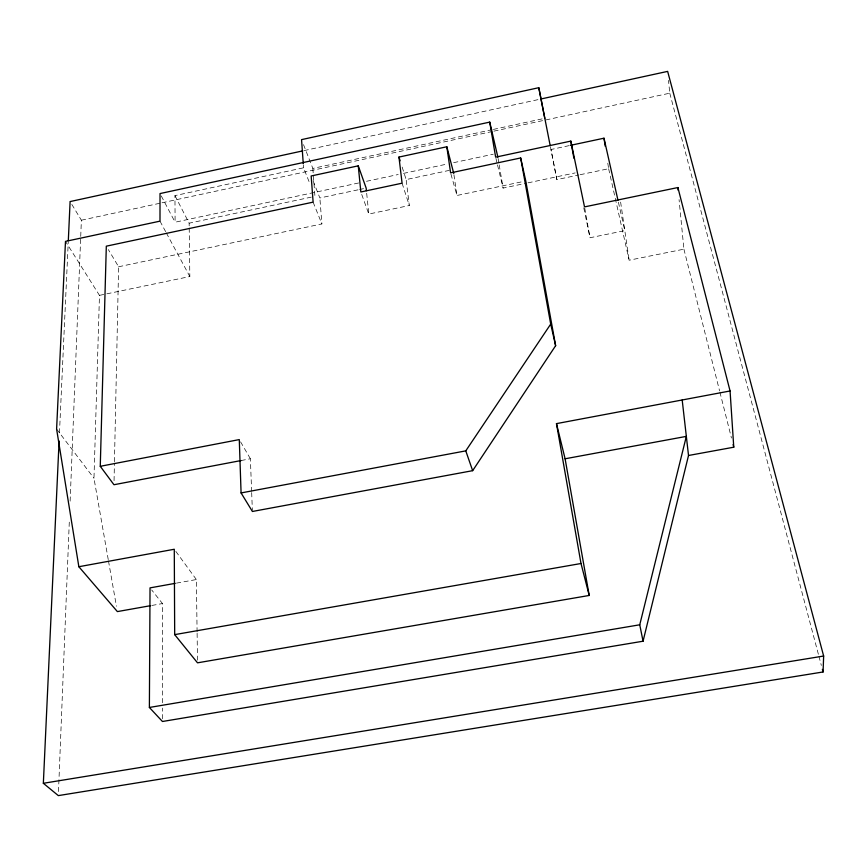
<?xml version="1.0" encoding="UTF-8"?>
<svg xmlns="http://www.w3.org/2000/svg" width="867" height="867" viewBox="0 0 867 867"><rect width="100%" height="100%" fill="white"/><g stroke="black" fill="none" stroke-linecap="round" stroke-linejoin="round"><path stroke-width="0.65" stroke-dasharray="4.33 3.25" d="M162.454 718.819L162.454 708.101M162.454 702.736L162.476 603.562L151.692 589.961M114.054 480.665L114.422 463.065M114.455 461.71L118.606 266.765L108.364 249.598M108.245 559.583L93.972 478.248L99.467 295.365L65.491 241.394M58.49 791.56L69.371 520.059M70.129 501.159L80.674 237.764M80.729 236.409L81.379 220.207L70.108 201.567M59.465 432.904L68.244 242.153M304.1 150.587L538.093 99.618M358.613 182.98L175.101 222.212L174.95 195.617L303.548 167.808L309.985 183.934M303.515 144.637L312.835 168.415L492.088 129.692M493.399 129.411L544.801 118.302M81.379 220.207L160.709 203.084M162.031 202.791L492.586 131.437M493.908 131.155L669.758 93.192L668.511 80.371M366.535 181.29L398.213 174.516M403.491 173.389L447.058 164.069M453.658 162.66L493.269 154.196M174.95 195.617L189.147 223.187L313.616 196.625M313.106 180.867L319.869 197.969L358.223 189.786M359.545 189.505L363.511 188.659M402.158 167.071L406.146 179.577L449.258 170.387M569.077 145.645L550.978 149.503L556.874 179.599L578.874 174.971M118.606 266.765L321.885 223.935L319.869 197.969M361.723 194.436L368.778 214.051L409.3 205.522L406.146 179.577M450.948 174.126L456.963 195.476L523.126 181.539M497.506 164.893L503.109 188.085L526.692 183.121M528.003 182.839L575.168 172.912M580.164 174.7L608.634 168.718L607.626 162.086M99.467 295.365L189.83 276.54L189.201 227.187M583.773 207.798L589.993 237.753L624.804 230.644L618.269 201.588M608.634 168.718L629.139 260.219L683.911 249.176L679.067 199.594M241.113 460.54L250.379 458.773L251.625 491.21M176.51 583.112L196.365 579.546L197.091 631.935M151.866 605.448L162.476 603.562M56.604 429.078L93.972 478.248M175.86 551.423L196.365 579.546M240.582 441.845L250.379 458.773M159.994 221.15L165.705 231.76M166.334 232.941L189.83 276.54M161.284 195.964L175.101 222.212M313.117 202.141L321.885 223.935M402.082 183.197L409.3 205.522M669.758 93.192L818.567 654.953M818.914 656.254L821.342 665.423M683.911 249.176L719.567 390.811M719.903 392.122L731.455 438.03M495.946 158.444L497.192 163.603M550.458 146.87L556.874 179.599M584.748 208.178L589.993 237.753M108.483 560.916L116.438 606.261M498.102 158.498L498.969 163.635M499.186 164.925L503.109 188.085M620.62 202.087L629.139 260.219M453.929 174.733L456.963 195.476M366.687 193.287L368.778 214.051M312.835 168.415L314.938 196.343M303.363 165.12L303.548 167.808M251.679 492.554L252.351 510.121M197.112 633.278L197.481 660.145M189.147 223.187L189.179 225.853"/><path stroke-width="1.3" d="M682.188 399.98L688.517 455.489L643.054 641.212L162.454 721.496L149.384 707.461L150.034 587.88L175.188 583.35M241.113 460.54L113.967 484.729L100.269 466.305L106.316 246.174L313.117 202.141L311.166 175.979L358.266 165.835L366.156 188.096L366.416 190.697M59.097 441.021L43.35 783.291L58.327 795.613L823.076 671.968L823.65 656.037L667.644 71.387L540.737 99.033M68.309 240.798L70.108 201.567L302.778 150.88M643.054 641.212L639.748 624.793L686.339 436.383L565.1 458.784L556.473 423.627L730.068 390.974L677.896 187.543L584.521 206.888L570.833 141.104L495.642 157.155L489.736 122.106L160.027 193.569L159.994 221.15L65.491 241.394L56.604 429.078L78.854 566.725L117.381 611.593L150.544 605.686M100.269 466.305L239.281 439.591L241.08 492.933L252.405 511.476L472.656 470.673L555.628 345.705L525.77 180.975L520.666 157.957L450.602 172.869L446.83 146.761L398.961 157.068L402.082 183.197L360.835 191.986L358.266 165.835M241.08 492.933L465.774 450.873L550.708 324.106L520.666 157.957M550.198 145.689L538.797 87.697L301.553 139.63L303.266 163.776M570.378 145.363L603.996 138.2L617.965 200.266M78.854 566.725L174.278 549.255L174.69 634.633L197.513 662.832L589.213 595.456L565.1 458.784M688.517 455.489L733.764 447.209L730.068 390.974M174.69 634.633L581.009 563.507L589.213 595.456M149.384 707.461L639.748 624.793M43.35 783.291L823.65 656.037M465.774 450.873L472.656 470.673M398.961 157.068L400.164 160.818M446.83 146.761L453.744 173.443M822.382 669.357L823.076 671.968M733.103 444.587L733.764 447.209M489.736 122.106L497.886 157.209M550.708 324.106L555.628 345.705M538.797 87.697L544.801 118.302M570.833 141.104L573.889 158.184M556.473 423.627L581.009 563.507M603.996 138.2L605.199 146.165M677.896 187.543L678.157 190.22"/></g></svg>
